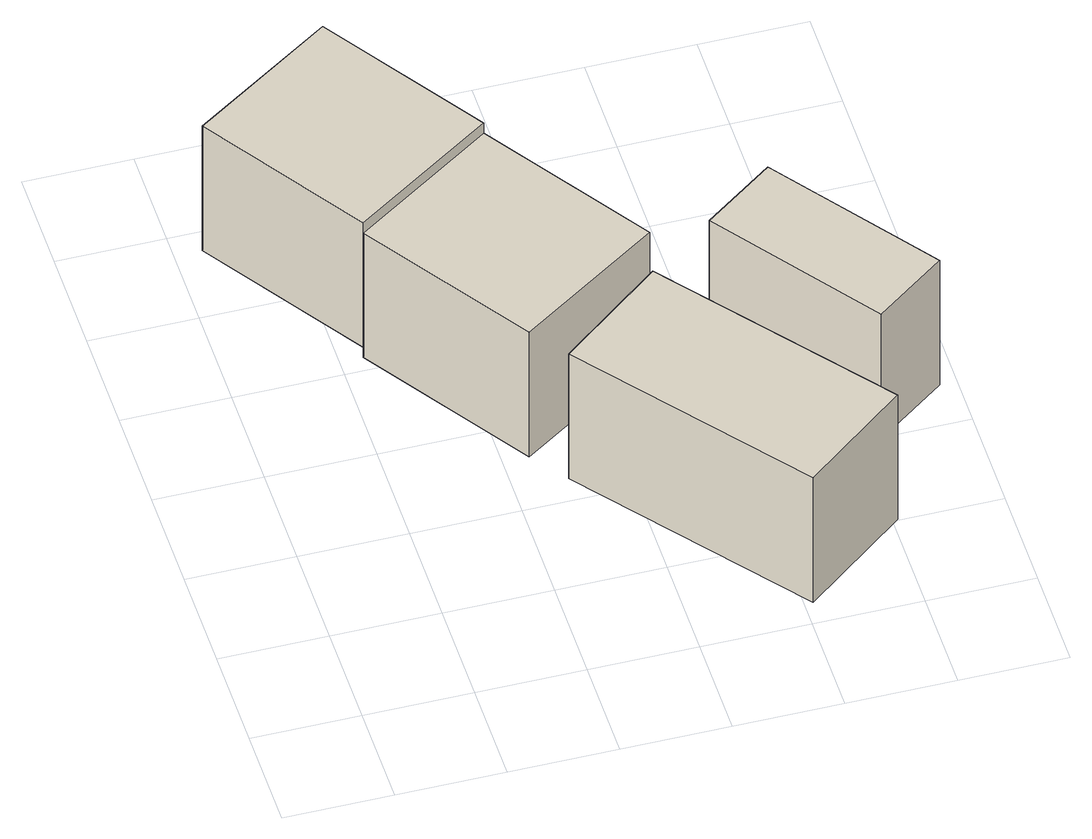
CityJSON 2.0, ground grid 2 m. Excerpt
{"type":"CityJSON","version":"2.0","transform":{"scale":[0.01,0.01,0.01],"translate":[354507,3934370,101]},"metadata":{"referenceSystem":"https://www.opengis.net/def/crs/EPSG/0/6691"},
"CityObjects":{
"building1":{"type":"Building","attributes":{"BuildingIDAttribute.prefecture":"14","BuildingIDAttribute.city":"14153","BuildingDetailAttribute.surveyYear":2015},"geometry":[{"type":"Solid","lod":"1","boundaries":[[[[0,1,2,3]],[[2,4,5,3]],[[1,6,4,2]],[[0,7,6,1]],[[3,5,7,0]],[[4,6,7,5]]]]}]},
"building2":{"type":"Building","attributes":{"BuildingIDAttribute.prefecture":"14","BuildingIDAttribute.city":"14153","BuildingDetailAttribute.surveyYear":2015},"geometry":[{"type":"Solid","lod":"1","boundaries":[[[[8,9,10,11]],[[10,12,13,11]],[[9,14,12,10]],[[8,15,14,9]],[[11,13,15,8]],[[12,14,15,13]]]]}]},
"building3":{"type":"Building","attributes":{"BuildingIDAttribute.prefecture":"14","BuildingIDAttribute.city":"14153","BuildingDetailAttribute.surveyYear":2015},"geometry":[{"type":"Solid","lod":"1","boundaries":[[[[16,17,18,19]],[[18,20,21,19]],[[17,22,20,18]],[[16,23,22,17]],[[19,21,23,16]],[[20,22,23,21]]]]}]},
"building4":{"type":"Building","attributes":{"BuildingIDAttribute.prefecture":"14","BuildingIDAttribute.city":"14153","BuildingDetailAttribute.surveyYear":2015},"geometry":[{"type":"Solid","lod":"1","boundaries":[[[[24,25,26,27]],[[26,28,29,27]],[[25,30,28,26]],[[24,31,30,25]],[[27,29,31,24]],[[28,30,31,29]]]]}]}
},
"vertices":[
[494,963,139],[230,788,139],[31,1089,139],[295,1264,139],[31,1089,439],[295,1264,439],[230,788,439],[494,963,439],
[700,653,115],[435,478,115],[230,788,115],[494,963,115],[230,788,415],[494,963,415],[435,478,415],[700,653,415],
[997,158,115],[803,5,115],[485,409,115],[679,562,115],[485,409,415],[679,562,415],[803,5,415],[997,158,415],
[1169,494,70],[1037,396,70],[818,696,70],[950,793,70],[818,696,370],[950,793,370],[1037,396,370],[1169,494,370]
]}
